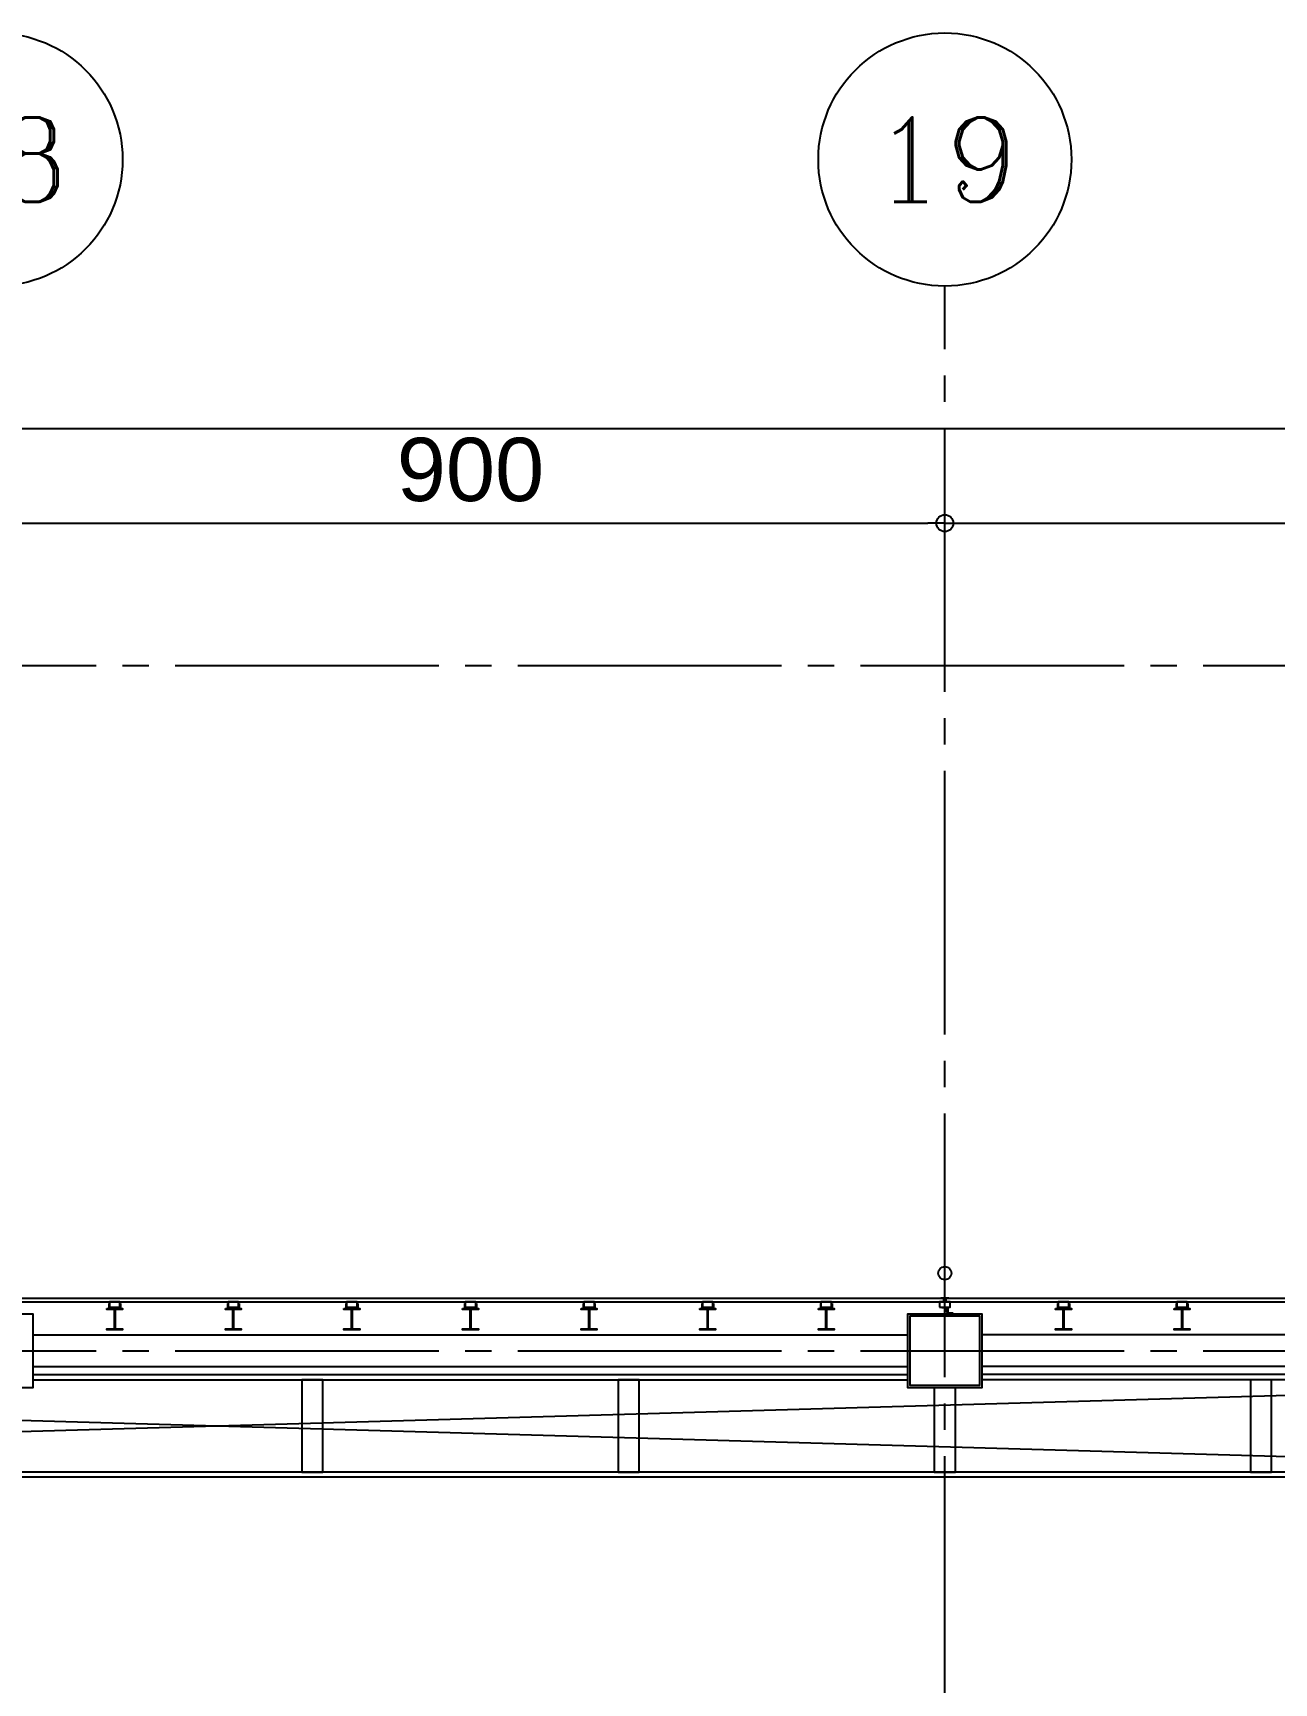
# Model space of a CAD drawing. Header units: millimetres. Extents: x -48783 to 30095, y 6477 to 24477.
# Drawn here: x 15335 to 16512, y 18435 to 20000 of the extents above; entities that cross this region are included whole.
import ezdxf
from ezdxf.enums import TextEntityAlignment as Align

# ---------------------------------------------------------------- set-up
doc = ezdxf.new("R2010")
doc.units = ezdxf.units.MM
doc.header["$LTSCALE"] = 100
doc.linetypes.add('X-N-FAB-L20$0$COL-CEN-LIN', pattern=[3.25, 2.5, -0.25, 0.25, -0.25])
for name, color, linetype in [('0-XREF', 7, 'Continuous'), ('X-N-FAB-L20$0$0-MC', 8, 'Continuous'), ('X-N-FAB-L20$0$0-NC', 8, 'Continuous'), ('X-N-FAB-L20$0$08', 8, 'Continuous'), ('X-N-FAB-L20$0$200K新增範圍', 8, 'Continuous'), ('X-N-FAB-L20$0$BLOCK', 8, 'Continuous'), ('X-N-FAB-L20$0$CCL', 8, 'X-N-FAB-L20$0$COL-CEN-LIN'), ('X-N-FAB-L20$0$COL-S', 8, 'Continuous')]:
    doc.layers.add(name, color=color, linetype=linetype)
doc.layers.add('X-N-FAB-L20$0$A-BLOCK', color=8, linetype='Continuous', plot=False)
doc.layers.add('X-N-FAB-L20$0$DIM', color=8, linetype='Continuous', plot=False)
doc.styles.add('X-N-FAB-L20$0$COL-NUM', font='romanc')
doc.styles.add('X-N-FAB-L20$0$DimStyUse', font='romans.shx', dxfattribs={"width": 0.7})
doc.styles.add('X-N-FAB-L20$0$Gen-Text', font='arial.ttf', dxfattribs={"height": 2.5})
doc.dimstyles.new('X-N-FAB-L20$0$CIRL', dxfattribs={"dimtxt": 30, "dimasz": 8, "dimexe": 8, "dimexo": 0, "dimgap": 5, "dimtad": 1, "dimdsep": 46, "dimtxsty": 'X-N-FAB-L20$0$DimStyUse', "dimblk": 'X-N-FAB-L20$0$_Origin', "dimcen": 10, "dimdle": 8, "dimclrt": 2, "dimazin": 0, "dimtfac": 1, "dimtix": 1, "dimtmove": 2, "dimatfit": 3, "dimfxl": 10, "dimtolj": 1, "dimarcsym": 0})

# ---------------------------------------------------------------- blocks, each defined once
blk = doc.blocks.new('X-N-FAB-L20$0$_Origin')
at = {"color": 0, "linetype": 'ByBlock', "lineweight": -2}
blk.add_line((0, 0), (-1, 0), dxfattribs=at)
blk.add_circle((0, 0), 0.5, dxfattribs=at)
blk = doc.blocks.new('*D133')
at = {"layer": 'DefPoints', "color": 0, "transparency": 16777216}
for p in [(27970, 9025), (1020, 8935), (27970, 8935)]:
    blk.add_point(p, dxfattribs=at)
at = {"layer": 'X-N-FAB-L20$0$DIM', "color": 0, "lineweight": -2, "transparency": 16777216}
for p, q in [((1020, 8935), (1020, 9045)), ((27970, 8935), (27970, 9045)), ((1036, 9025), (27954, 9025))]:
    blk.add_line(p, q, dxfattribs=at)
at = {"layer": 'X-N-FAB-L20$0$DIM', "color": 0, "lineweight": -2, "transparency": 16777216, "xscale": 16, "yscale": 16, "zscale": 16, "rotation": 180}
blk.add_blockref('X-N-FAB-L20$0$_Origin', (1020, 9025), dxfattribs=at)
at = {"layer": 'X-N-FAB-L20$0$DIM', "color": 0, "lineweight": -2, "transparency": 16777216, "xscale": 16, "yscale": 16, "zscale": 16}
blk.add_blockref('X-N-FAB-L20$0$_Origin', (27970, 9025), dxfattribs=at)
at = {"layer": 'X-N-FAB-L20$0$DIM', "color": 2, "transparency": 16777216, "insert": (14495, 9075.6), "char_height": 2.5, "attachment_point": 5, "style": 'X-N-FAB-L20$0$Gen-Text'}
blk.add_mtext('\\A1;{\\H24x;26950}', dxfattribs=at)
blk = doc.blocks.new('X-N-FAB-L20$0$cn-y')
at = {"layer": 'X-N-FAB-L20$0$0-MC'}
blk.add_circle((-50, 0), 50, dxfattribs=at)
at = {"layer": 'X-N-FAB-L20$0$0-NC', "style": 'X-N-FAB-L20$0$COL-NUM'}
blk.add_attdef('GRID-Y', text='', height=50, dxfattribs=at).set_placement((-50, 0), align=Align.MIDDLE_CENTER)
blk = doc.blocks.new('*D105')
at = {"layer": 'DefPoints', "color": 0, "transparency": 16777216}
for p in [(17220, 8935), (16320, 8845), (17220, 8845)]:
    blk.add_point(p, dxfattribs=at)
at = {"layer": 'X-N-FAB-L20$0$DIM', "color": 0, "lineweight": -2, "transparency": 16777216}
for p, q in [((16320, 8845), (16320, 8955)), ((17220, 8845), (17220, 8955)), ((16336, 8935), (17204, 8935))]:
    blk.add_line(p, q, dxfattribs=at)
at = {"layer": 'X-N-FAB-L20$0$DIM', "color": 0, "lineweight": -2, "transparency": 16777216, "xscale": 16, "yscale": 16, "zscale": 16, "rotation": 180}
blk.add_blockref('X-N-FAB-L20$0$_Origin', (16320, 8935), dxfattribs=at)
at = {"layer": 'X-N-FAB-L20$0$DIM', "color": 0, "lineweight": -2, "transparency": 16777216, "xscale": 16, "yscale": 16, "zscale": 16}
blk.add_blockref('X-N-FAB-L20$0$_Origin', (17220, 8935), dxfattribs=at)
at = {"layer": 'X-N-FAB-L20$0$DIM', "color": 2, "transparency": 16777216, "insert": (16770, 8985.6), "char_height": 2.5, "attachment_point": 5, "style": 'X-N-FAB-L20$0$Gen-Text'}
blk.add_mtext('\\A1;{\\H24x;900}', dxfattribs=at)
blk = doc.blocks.new('*D106')
at = {"layer": 'DefPoints', "color": 0, "transparency": 16777216}
for p in [(18120, 8935), (17220, 8845), (18120, 8845)]:
    blk.add_point(p, dxfattribs=at)
at = {"layer": 'X-N-FAB-L20$0$DIM', "color": 0, "lineweight": -2, "transparency": 16777216}
for p, q in [((17220, 8845), (17220, 8955)), ((18120, 8845), (18120, 8955)), ((17236, 8935), (18104, 8935))]:
    blk.add_line(p, q, dxfattribs=at)
at = {"layer": 'X-N-FAB-L20$0$DIM', "color": 0, "lineweight": -2, "transparency": 16777216, "xscale": 16, "yscale": 16, "zscale": 16, "rotation": 180}
blk.add_blockref('X-N-FAB-L20$0$_Origin', (17220, 8935), dxfattribs=at)
at = {"layer": 'X-N-FAB-L20$0$DIM', "color": 0, "lineweight": -2, "transparency": 16777216, "xscale": 16, "yscale": 16, "zscale": 16}
blk.add_blockref('X-N-FAB-L20$0$_Origin', (18120, 8935), dxfattribs=at)
at = {"layer": 'X-N-FAB-L20$0$DIM', "color": 2, "transparency": 16777216, "insert": (17670, 8985.6), "char_height": 2.5, "attachment_point": 5, "style": 'X-N-FAB-L20$0$Gen-Text'}
blk.add_mtext('\\A1;{\\H24x;900}', dxfattribs=at)
blk = doc.blocks.new('X-N-FAB-L20$0$A$Cc7bb84f0')
at = {"layer": 'X-N-FAB-L20$0$COL-S'}
for points in [[(0, 70), (70, 70), (70, 0), (0, 0)], [(2, 68), (68, 68), (68, 2), (2, 2)]]:
    blk.add_lwpolyline(points, close=True, dxfattribs=at)
blk = doc.blocks.new('X-N-FAB-L20$0$A$C1d07c4d4')
blk.add_circle((16917.4, 8198.6), 6.25)
at = {"layer": 'X-N-FAB-L20$0$08'}
for p, q in [((15162.4, 8175), (19592.4, 8175)), ((15162.4, 8171.5), (19595.9, 8171.5)), ((16052.4, 8140), (16882.4, 8140)), ((17752.4, 8140), (16952.4, 8140)), ((16052.4, 8110), (16882.4, 8110)), ((17752.4, 8110), (16952.4, 8110)), ((14702.4, 8097.5), (17752.4, 8010)), ((14702.4, 8010), (17752.4, 8097.5)), ((16052.4, 8102.5), (16882.4, 8102.5)), ((16052.4, 8097.5), (16882.4, 8097.5)), ((17752.4, 8102.5), (16952.4, 8102.5)), ((17752.4, 8097.5), (16952.4, 8097.5)), ((17752.4, 8005), (14697.4, 8005)), ((17752.4, 8010), (14702.4, 8010))]:
    blk.add_line(p, q, dxfattribs=at)
for points in [[(16124.3, 8170), (16124.3, 8165), (16129.3, 8165), (16129.3, 8165.6), (16124.9, 8165.6), (16124.9, 8170)], [(16124.9, 8166.5), (16134.9, 8166.5), (16134.9, 8171.5), (16124.9, 8171.5)], [(16135.5, 8170), (16135.5, 8165), (16130.5, 8165), (16130.5, 8165.6), (16134.9, 8165.6), (16134.9, 8170)], [(16236.8, 8170), (16236.8, 8165), (16241.8, 8165), (16241.8, 8165.6), (16237.4, 8165.6), (16237.4, 8170)], [(16237.4, 8166.5), (16247.4, 8166.5), (16247.4, 8171.5), (16237.4, 8171.5)], [(16248, 8170), (16248, 8165), (16243, 8165), (16243, 8165.6), (16247.4, 8165.6), (16247.4, 8170)], [(16349.3, 8170), (16349.3, 8165), (16354.3, 8165), (16354.3, 8165.6), (16349.9, 8165.6), (16349.9, 8170)], [(16349.9, 8166.5), (16359.9, 8166.5), (16359.9, 8171.5), (16349.9, 8171.5)], [(16360.5, 8170), (16360.5, 8165), (16355.5, 8165), (16355.5, 8165.6), (16359.9, 8165.6), (16359.9, 8170)], [(16461.8, 8170), (16461.8, 8165), (16466.8, 8165), (16466.8, 8165.6), (16462.4, 8165.6), (16462.4, 8170)], [(16462.4, 8166.5), (16472.4, 8166.5), (16472.4, 8171.5), (16462.4, 8171.5)], [(16473, 8170), (16473, 8165), (16468, 8165), (16468, 8165.6), (16472.4, 8165.6), (16472.4, 8170)], [(16574.3, 8170), (16574.3, 8165), (16579.3, 8165), (16579.3, 8165.6), (16574.9, 8165.6), (16574.9, 8170)], [(16574.9, 8166.5), (16584.9, 8166.5), (16584.9, 8171.5), (16574.9, 8171.5)], [(16585.5, 8170), (16585.5, 8165), (16580.5, 8165), (16580.5, 8165.6), (16584.9, 8165.6), (16584.9, 8170)], [(16686.8, 8170), (16686.8, 8165), (16691.8, 8165), (16691.8, 8165.6), (16687.4, 8165.6), (16687.4, 8170)], [(16687.4, 8166.5), (16697.4, 8166.5), (16697.4, 8171.5), (16687.4, 8171.5)], [(16698, 8170), (16698, 8165), (16693, 8165), (16693, 8165.6), (16697.4, 8165.6), (16697.4, 8170)], [(16799.3, 8170), (16799.3, 8165), (16804.3, 8165), (16804.3, 8165.6), (16799.9, 8165.6), (16799.9, 8170)], [(16799.9, 8166.5), (16809.9, 8166.5), (16809.9, 8171.5), (16799.9, 8171.5)], [(16810.5, 8170), (16810.5, 8165), (16805.5, 8165), (16805.5, 8165.6), (16809.9, 8165.6), (16809.9, 8170)], [(16912.4, 8166.5), (16922.4, 8166.5), (16922.4, 8171.5), (16912.4, 8171.5)], [(16916.4, 8175), (16918.4, 8175), (16918.4, 8171.5), (16916.4, 8171.5)], [(17024.3, 8170), (17024.3, 8165), (17029.3, 8165), (17029.3, 8165.6), (17024.9, 8165.6), (17024.9, 8170)], [(17024.9, 8166.5), (17034.9, 8166.5), (17034.9, 8171.5), (17024.9, 8171.5)], [(17035.5, 8170), (17035.5, 8165), (17030.5, 8165), (17030.5, 8165.6), (17034.9, 8165.6), (17034.9, 8170)], [(17136.8, 8170), (17136.8, 8165), (17141.8, 8165), (17141.8, 8165.6), (17137.4, 8165.6), (17137.4, 8170)], [(17137.4, 8166.5), (17147.4, 8166.5), (17147.4, 8171.5), (17137.4, 8171.5)], [(17148, 8170), (17148, 8165), (17143, 8165), (17143, 8165.6), (17147.4, 8165.6), (17147.4, 8170)], [(15982.4, 8090), (15982.4, 8160), (16052.4, 8160), (16052.4, 8090)], [(16122.4, 8165), (16137.4, 8165), (16137.4, 8164.1), (16130.2, 8164.1), (16130.2, 8145.9), (16137.4, 8145.9), (16137.4, 8145), (16122.4, 8145), (16122.4, 8145.9), (16129.6, 8145.9), (16129.6, 8164.1), (16122.4, 8164.1)], [(16234.9, 8165), (16249.9, 8165), (16249.9, 8164.1), (16242.7, 8164.1), (16242.7, 8145.9), (16249.9, 8145.9), (16249.9, 8145), (16234.9, 8145), (16234.9, 8145.9), (16242.1, 8145.9), (16242.1, 8164.1), (16234.9, 8164.1)], [(16347.4, 8165), (16362.4, 8165), (16362.4, 8164.1), (16355.2, 8164.1), (16355.2, 8145.9), (16362.4, 8145.9), (16362.4, 8145), (16347.4, 8145), (16347.4, 8145.9), (16354.6, 8145.9), (16354.6, 8164.1), (16347.4, 8164.1)], [(16459.9, 8165), (16474.9, 8165), (16474.9, 8164.1), (16467.7, 8164.1), (16467.7, 8145.9), (16474.9, 8145.9), (16474.9, 8145), (16459.9, 8145), (16459.9, 8145.9), (16467.1, 8145.9), (16467.1, 8164.1), (16459.9, 8164.1)], [(16572.4, 8165), (16587.4, 8165), (16587.4, 8164.1), (16580.2, 8164.1), (16580.2, 8145.9), (16587.4, 8145.9), (16587.4, 8145), (16572.4, 8145), (16572.4, 8145.9), (16579.6, 8145.9), (16579.6, 8164.1), (16572.4, 8164.1)], [(16684.9, 8165), (16699.9, 8165), (16699.9, 8164.1), (16692.7, 8164.1), (16692.7, 8145.9), (16699.9, 8145.9), (16699.9, 8145), (16684.9, 8145), (16684.9, 8145.9), (16692.1, 8145.9), (16692.1, 8164.1), (16684.9, 8164.1)], [(16797.4, 8165), (16812.4, 8165), (16812.4, 8164.1), (16805.2, 8164.1), (16805.2, 8145.9), (16812.4, 8145.9), (16812.4, 8145), (16797.4, 8145), (16797.4, 8145.9), (16804.6, 8145.9), (16804.6, 8164.1), (16797.4, 8164.1)], [(16882.4, 8090), (16882.4, 8160), (16952.4, 8160), (16952.4, 8090)], [(16884.4, 8092), (16884.4, 8158), (16950.4, 8158), (16950.4, 8092)], [(16914.9, 8166.5), (16919.9, 8166.5), (16919.9, 8161.5), (16919.3, 8161.5), (16919.3, 8165.9), (16914.9, 8165.9)], [(16919.9, 8165), (16919.9, 8160), (16924.9, 8160), (16924.9, 8160.6), (16920.5, 8160.6), (16920.5, 8165)], [(17022.4, 8165), (17037.4, 8165), (17037.4, 8164.1), (17030.2, 8164.1), (17030.2, 8145.9), (17037.4, 8145.9), (17037.4, 8145), (17022.4, 8145), (17022.4, 8145.9), (17029.6, 8145.9), (17029.6, 8164.1), (17022.4, 8164.1)], [(17134.9, 8165), (17149.9, 8165), (17149.9, 8164.1), (17142.7, 8164.1), (17142.7, 8145.9), (17149.9, 8145.9), (17149.9, 8145), (17134.9, 8145), (17134.9, 8145.9), (17142.1, 8145.9), (17142.1, 8164.1), (17134.9, 8164.1)], [(16307.4, 8010), (16327.4, 8010), (16327.4, 8097.5), (16307.4, 8097.5)], [(16607.4, 8010), (16627.4, 8010), (16627.4, 8097.5), (16607.4, 8097.5)], [(17207.4, 8010), (17227.4, 8010), (17227.4, 8097.5), (17207.4, 8097.5)], [(16907.4, 8010), (16927.4, 8010), (16927.4, 8090), (16907.4, 8090)]]:
    blk.add_lwpolyline(points, close=True, dxfattribs=at)
blk.add_lwpolyline([(16913.7, 8175.2), (16916.7, 8175.2), (16916.7, 8173.6), (16918.2, 8173.6), (16918.2, 8175.2), (16921.2, 8175.2)], dxfattribs=at)
blk = doc.blocks.new('X-N-FAB-L20$0$A$C20c95bda')
at = {"layer": 'X-N-FAB-L20$0$CCL'}
for p, q in [((17220, 0), (17220, 9160)), ((240, 8800), (28330, 8800)), ((240, 8150), (28330, 8150))]:
    blk.add_line(p, q, dxfattribs=at)
at = {"layer": 'X-N-FAB-L20$0$200K新增範圍'}
blk.add_blockref('X-N-FAB-L20$0$A$Cc7bb84f0', (17185, 8115), dxfattribs=at)
at = {"layer": 'X-N-FAB-L20$0$A-BLOCK'}
ref = blk.add_blockref('X-N-FAB-L20$0$cn-y', (16440, 9280), dxfattribs=dict(at, xscale=2.399999999999997, yscale=2.399999999999997, zscale=2.399999999999997))
ref.add_attrib('GRID-Y', '18', dxfattribs={"layer": 'X-N-FAB-L20$0$0-NC', "height": 80, "style": 'X-N-FAB-L20$0$COL-NUM'}).set_placement((16320, 9280), align=Align.MIDDLE_CENTER)
ref = blk.add_blockref('X-N-FAB-L20$0$cn-y', (17340, 9280), dxfattribs=dict(at, xscale=2.399999999999997, yscale=2.399999999999997, zscale=2.399999999999997))
ref.add_attrib('GRID-Y', '19', dxfattribs={"layer": 'X-N-FAB-L20$0$0-NC', "height": 80, "style": 'X-N-FAB-L20$0$COL-NUM'}).set_placement((17220, 9280), align=Align.MIDDLE_CENTER)
at = {"layer": 'X-N-FAB-L20$0$DIM'}
for base, p1, p2, picture, middle in [((27970, 9025), (1020, 8935), (27970, 8935), '*D133', (14495, 9075.634)), ((17220, 8935), (16320, 8845), (17220, 8845), '*D105', (16770, 8985.634)), ((18120, 8935), (17220, 8845), (18120, 8845), '*D106', (17670, 8985.634))]:
    dim = blk.add_linear_dim(base=base, p1=p1, p2=p2, text='{\\H24x;<>}', dimstyle='X-N-FAB-L20$0$CIRL', override={"dimtxt": 60, "dimasz": 16, "dimexe": 20, "dimgap": 20, "dimtxsty": 'X-N-FAB-L20$0$Gen-Text'}, dxfattribs=at)
    dim.commit()
    dim.dimension.update_dxf_attribs({"geometry": picture, "text_midpoint": middle})
blk = doc.blocks.new('X-N-FAB-L20')
blk.add_blockref('X-N-FAB-L20$0$A$C1d07c4d4', (-717.4, 10625))
at = {"layer": 'X-N-FAB-L20$0$BLOCK'}
blk.add_blockref('X-N-FAB-L20$0$A$C20c95bda', (-1020, 10600), dxfattribs=at)

msp = doc.modelspace()

# ---------------------------------------------------------------- block references
at = {"layer": '0-XREF'}
msp.add_blockref('X-N-FAB-L20', (0, 0), dxfattribs=at)

doc.saveas('drawing.dxf')
